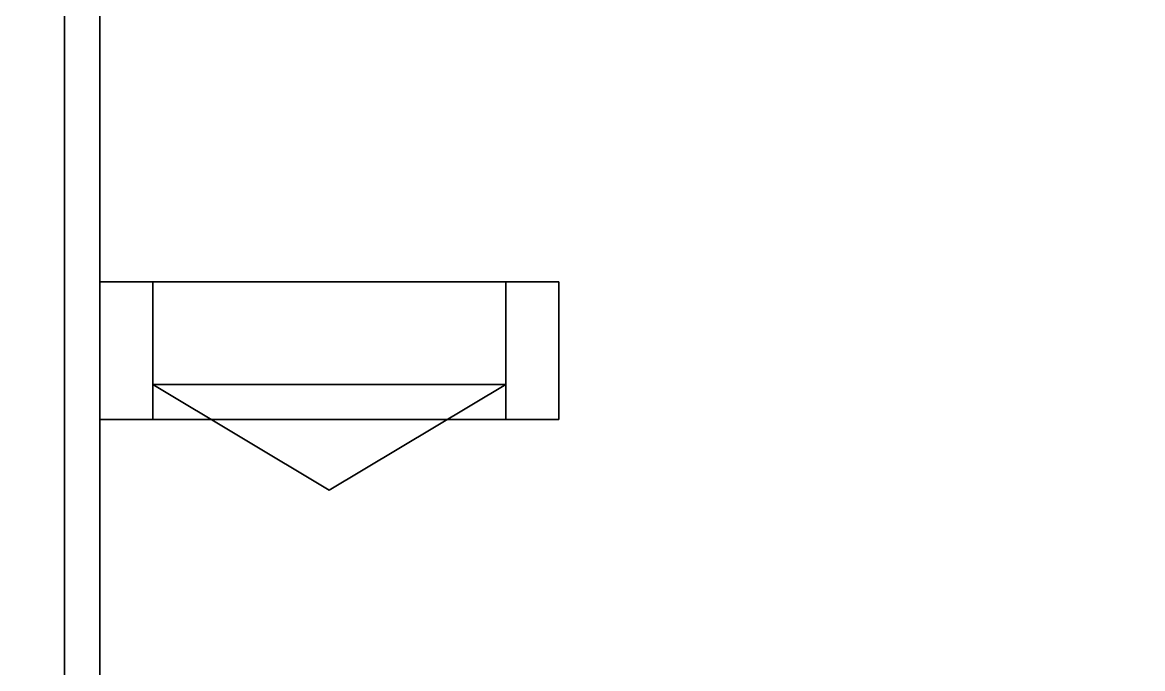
# Model space of a CAD drawing. Extents: x 0 to 7.6, y -0.8 to 10.1.
# Drawn here: x 4.3631 to 4.6803, y -0.3505 to -0.1675 of the extents above; entities that cross this region are included whole.
import ezdxf

# ---------------------------------------------------------------- set-up
doc = ezdxf.new("R2010")
doc.units = 0
for name, color, linetype in [('BOARDS', 157, 'CONTINUOUS'), ('CHICK', 252, 'CONTINUOUS'), ('WALL', 252, 'CONTINUOUS'), ('WALL_FRAME.1', 252, 'CONTINUOUS')]:
    doc.layers.add(name, color=color, linetype=linetype)

msp = doc.modelspace()

# ---------------------------------------------------------------- linework, layer by layer
at = {"layer": 'BOARDS'}
for points in [[(2.3359, -0.728, 13.125), (5.2891, -0.728, 13.125), (5.2891, 0, 13.125), (2.3359, 0, 13.125)], [(5.2891, -0.728, 13.1354), (2.3359, -0.728, 13.1354), (2.3359, 0, 13.1354), (5.2891, 0, 13.1354)], [(3.24, -0.05, 1.865), (4.385, -0.05, 1.865), (4.385, -0.37, 1.865), (3.24, -0.37, 1.865)], [(4.385, -0.05, 1.875), (3.24, -0.05, 1.875), (3.24, -0.37, 1.875), (4.385, -0.37, 1.875)], [(4.385, -0.05, 1.865), (4.385, -0.05, 1.875), (4.385, -0.37, 1.875), (4.385, -0.37, 1.865)], [(3.25, -0.06, 10.0525), (4.375, -0.06, 10.0525), (4.375, -0.386, 10.0525), (3.25, -0.386, 10.0525)], [(4.375, -0.06, 10.0625), (3.25, -0.06, 10.0625), (3.25, -0.386, 10.0625), (4.375, -0.386, 10.0625)], [(4.375, -0.37, 6), (4.375, -0.06, 6), (3.25, -0.06, 6), (3.25, -0.37, 6)], [(3.25, -0.06, 5.99), (4.375, -0.06, 5.99), (4.375, -0.37, 5.99), (3.25, -0.37, 5.99)], [(4.375, -0.06, 10.0525), (4.375, -0.06, 10.0625), (4.375, -0.386, 10.0625), (4.375, -0.386, 10.0525)], [(4.375, -0.06, 6), (4.375, -0.37, 6), (4.375, -0.37, 5.99), (4.375, -0.06, 5.99)]]:
    msp.add_3dface(points, dxfattribs=at)
at = {"layer": 'CHICK'}
for points in [[(4.4, -0.27, 9.8475), (4.5, -0.27, 9.8475), (4.5, -0.241, 9.8475), (4.4, -0.241, 9.8475)], [(4.4, -0.27, 9.7475), (4.4, -0.27, 9.8475), (4.4, -0.241, 9.8475), (4.4, -0.241, 9.7475)], [(4.5, -0.27, 9.7475), (4.4, -0.27, 9.7475), (4.4, -0.241, 9.7475), (4.5, -0.241, 9.7475)], [(4.4, -0.241, 9.7475), (4.4, -0.241, 9.8475), (4.5, -0.241, 9.8475), (4.5, -0.241, 9.7475)], [(4.5, -0.27, 9.8475), (4.5, -0.27, 9.7475), (4.5, -0.241, 9.7475), (4.5, -0.241, 9.8475)], [(4.45, -0.3, 9.7975), (4.5, -0.27, 9.8475), (4.4, -0.27, 9.8475)], [(4.45, -0.3, 9.7975), (4.4, -0.27, 9.7475), (4.5, -0.27, 9.7475)], [(4.4, -0.27, 9.7475), (4.45, -0.3, 9.7975), (4.4, -0.27, 9.8475)], [(4.5, -0.27, 9.8475), (4.45, -0.3, 9.7975), (4.5, -0.27, 9.7475)]]:
    msp.add_3dface(points, dxfattribs=at)
at = {"layer": 'WALL'}
for points in [[(2.75, 0), (4.875, 0), (4.875, -0.36), (2.75, -0.36)], [(4.875, 0, 13.125), (2.75, 0, 13.125), (2.75, -0.36, 13.125), (4.875, -0.36, 13.125)], [(2.75, -0.36, 12.175), (4.875, -0.36, 12.175), (4.875, 0, 12.175), (2.75, 0, 12.175)], [(4.385, 0, 1.865), (3.24, 0, 1.865), (3.24, -0.36, 1.865), (4.385, -0.36, 1.865)], [(3.24, 0, 4.01), (4.385, 0, 4.01), (4.385, -0.36, 4.01), (3.24, -0.36, 4.01)], [(3.24, 0, 8.135), (4.385, 0, 8.135), (4.385, -0.36, 8.135), (3.24, -0.36, 8.135)], [(4.385, 0, 5.99), (3.24, 0, 5.99), (3.24, -0.36, 5.99), (4.385, -0.36, 5.99)], [(3.24, 0, 11.8225), (4.385, 0, 11.8225), (4.385, -0.36, 11.8225), (3.24, -0.36, 11.8225)], [(4.385, 0, 10.0525), (3.24, 0, 10.0525), (3.24, -0.36, 10.0525), (4.385, -0.36, 10.0525)], [(4.385, 0, 4.01), (4.385, 0, 1.865), (4.385, -0.36, 1.865), (4.385, -0.36, 4.01)], [(4.385, 0, 8.135), (4.385, 0, 5.99), (4.385, -0.36, 5.99), (4.385, -0.36, 8.135)], [(4.385, 0, 11.8225), (4.385, 0, 10.0525), (4.385, -0.36, 10.0525), (4.385, -0.36, 11.8225)], [(4.515, -0.241, 9.8625), (4.385, -0.241, 9.8625), (4.385, -0.28, 9.8625), (4.515, -0.28, 9.8625)], [(4.385, -0.241, 9.8625), (4.385, -0.241, 9.7325), (4.385, -0.28, 9.7325), (4.385, -0.28, 9.8625)], [(4.385, -0.241, 9.7325), (4.515, -0.241, 9.7325), (4.515, -0.28, 9.7325), (4.385, -0.28, 9.7325)], [(4.5, -0.241, 9.8475), (4.4, -0.241, 9.8475), (4.385, -0.241, 9.8625), (4.515, -0.241, 9.8625)], [(4.385, -0.241, 9.8625), (4.4, -0.241, 9.8475), (4.4, -0.241, 9.7475), (4.385, -0.241, 9.7325)], [(4.385, -0.241, 9.7325), (4.4, -0.241, 9.7475), (4.5, -0.241, 9.7475), (4.515, -0.241, 9.7325)], [(4.4, -0.241, 9.8475), (4.5, -0.241, 9.8475), (4.5, -0.28, 9.8475), (4.4, -0.28, 9.8475)], [(4.5, -0.241, 9.7475), (4.4, -0.241, 9.7475), (4.4, -0.28, 9.7475), (4.5, -0.28, 9.7475)], [(4.4, -0.241, 9.7475), (4.4, -0.241, 9.8475), (4.4, -0.28, 9.8475), (4.4, -0.28, 9.7475)], [(4.5, -0.241, 9.8475), (4.5, -0.241, 9.7475), (4.5, -0.28, 9.7475), (4.5, -0.28, 9.8475)], [(4.5, -0.241, 9.7475), (4.5, -0.241, 9.8475), (4.515, -0.241, 9.8625), (4.515, -0.241, 9.7325)], [(4.515, -0.241, 9.7325), (4.515, -0.241, 9.8625), (4.515, -0.28, 9.8625), (4.515, -0.28, 9.7325)], [(4.4, -0.28, 9.8475), (4.5, -0.28, 9.8475), (4.515, -0.28, 9.8625), (4.385, -0.28, 9.8625)], [(4.4, -0.28, 9.7475), (4.4, -0.28, 9.8475), (4.385, -0.28, 9.8625), (4.385, -0.28, 9.7325)], [(4.515, -0.28, 9.7325), (4.5, -0.28, 9.7475), (4.4, -0.28, 9.7475), (4.385, -0.28, 9.7325)], [(4.515, -0.28, 9.8625), (4.5, -0.28, 9.8475), (4.5, -0.28, 9.7475), (4.515, -0.28, 9.7325)]]:
    msp.add_3dface(points, dxfattribs=at)
at = {"layer": 'WALL_FRAME.1'}
for points in [[(4.385, -0.369, 11.8225), (3.24, -0.369, 11.8225), (3.24, -0.06, 11.8225), (4.385, -0.06, 11.8225)], [(4.385, -0.06, 8.135), (3.24, -0.06, 8.135), (3.24, -0.37, 8.135), (4.385, -0.37, 8.135)], [(3.25, -0.369, 11.8125), (4.375, -0.369, 11.8125), (4.375, -0.06, 11.8125), (3.25, -0.06, 11.8125)], [(3.25, -0.06, 8.125), (4.375, -0.06, 8.125), (4.375, -0.37, 8.125), (3.25, -0.37, 8.125)], [(4.375, -0.369, 11.8125), (4.375, -0.369, 10.0525), (4.375, -0.06, 10.0525), (4.375, -0.06, 11.8125)], [(4.375, -0.369, 10.0525), (4.385, -0.369, 10.0525), (4.385, -0.06, 10.0525), (4.375, -0.06, 10.0525)], [(4.375, -0.06, 8.125), (4.375, -0.06, 5.99), (4.375, -0.37, 5.99), (4.375, -0.37, 8.125)], [(4.375, -0.06, 5.99), (4.385, -0.06, 5.99), (4.385, -0.37, 5.99), (4.375, -0.37, 5.99)], [(4.385, -0.369, 10.0525), (4.385, -0.369, 11.8225), (4.385, -0.06, 11.8225), (4.385, -0.06, 10.0525)], [(4.385, -0.06, 5.99), (4.385, -0.06, 8.135), (4.385, -0.37, 8.135), (4.385, -0.37, 5.99)]]:
    msp.add_3dface(points, dxfattribs=at)

doc.saveas('drawing.dxf')
